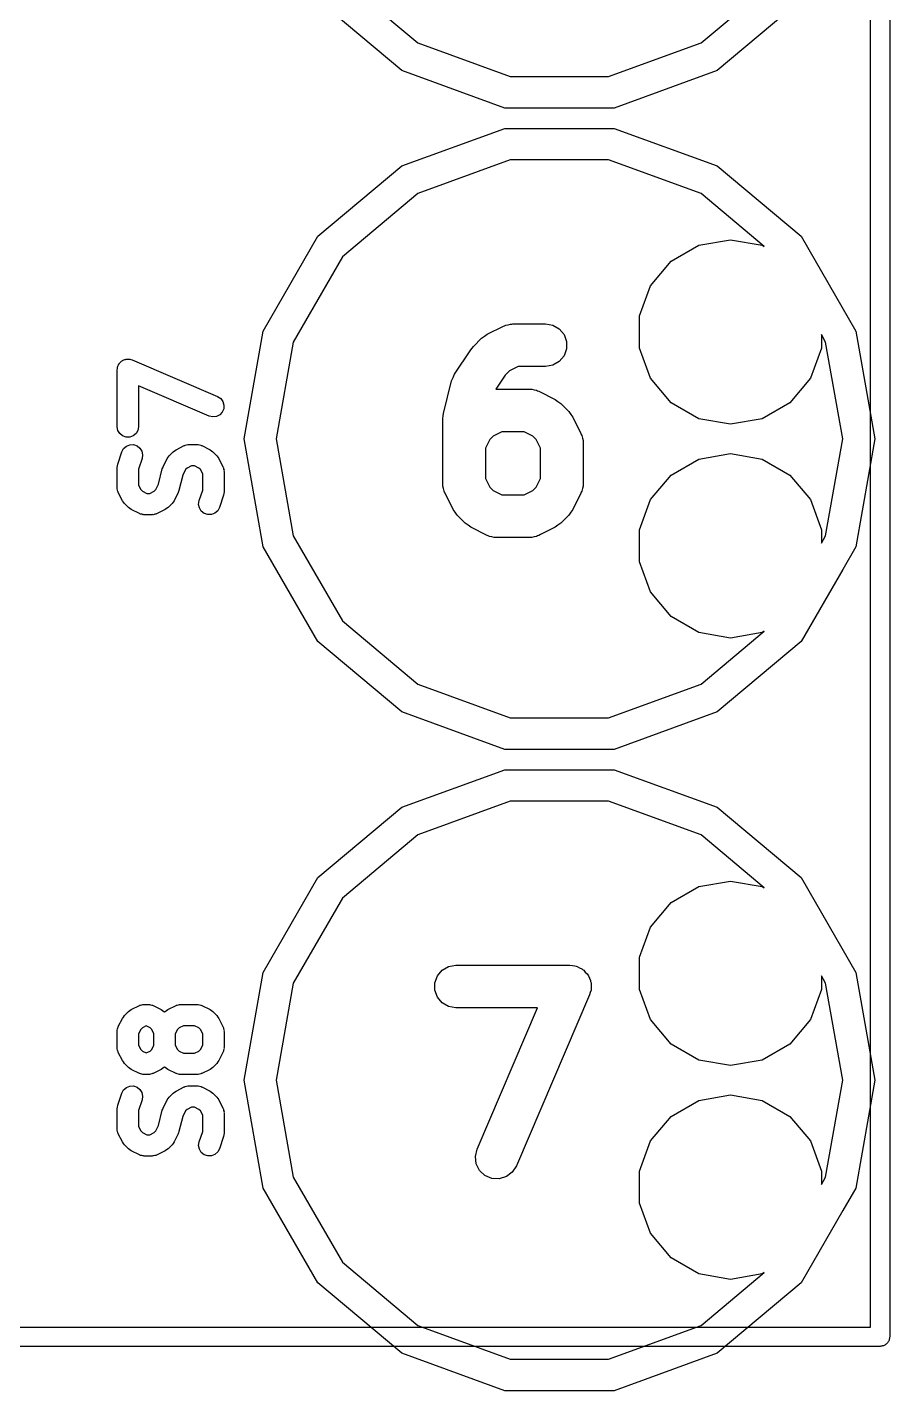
# Model space of a CAD drawing. Extents: x 25.3 to 49.5, y -85.5 to -24.8.
# Drawn here: x 39.23 to 49.48, y -85.48 to -69.28 of the extents above; entities that cross this region are included whole.
import ezdxf

# ---------------------------------------------------------------- set-up
doc = ezdxf.new("R2010")
doc.units = 0
doc.header["$MEASUREMENT"] = 0
doc.layers.add('BLACK', color=7, linetype='CONTINUOUS')

msp = doc.modelspace()

# ---------------------------------------------------------------- linework, layer by layer
at = {"layer": 'Black'}
for p, q in [((49.4792, -25.4), (49.4792, -84.836)), ((49.2506, -84.7217), (49.2506, -25.5143)), ((42.9768, -68.7113), (43.8721, -69.4626)), ((47.2376, -69.4626), (47.9873, -68.8336)), ((43.6816, -69.7926), (42.6849, -68.9562)), ((48.4249, -68.9562), (47.4281, -69.7926)), ((43.8721, -69.4626), (44.9705, -69.8624)), ((46.1393, -69.8624), (47.2376, -69.4626)), ((44.9043, -70.2376), (43.6816, -69.7926)), ((47.4281, -69.7926), (46.2055, -70.2376)), ((44.9705, -69.8624), (46.1393, -69.8624)), ((46.2055, -70.2376), (44.9043, -70.2376)), ((43.6816, -70.9234), (44.9043, -70.4784)), ((44.9043, -70.4784), (46.2055, -70.4784)), ((46.2055, -70.4784), (47.4281, -70.9234)), ((42.6849, -71.7598), (43.6816, -70.9234)), ((44.9705, -70.8536), (43.8721, -71.2534)), ((46.1393, -70.8536), (44.9705, -70.8536)), ((47.2376, -71.2534), (46.1393, -70.8536)), ((47.4281, -70.9234), (48.4249, -71.7598)), ((43.8721, -71.2534), (42.9768, -72.0047)), ((47.9873, -71.8824), (47.2376, -71.2534)), ((42.0343, -72.8866), (42.6849, -71.7598)), ((48.4249, -71.7598), (49.0755, -72.8866)), ((46.8822, -72.0581), (47.2119, -71.8677)), ((47.2119, -71.8677), (47.5869, -71.8016)), ((47.5869, -71.8016), (47.9619, -71.8677)), ((47.9619, -71.8677), (47.9873, -71.8824)), ((42.9768, -72.0047), (42.3924, -73.0169)), ((46.6374, -72.3498), (46.8822, -72.0581)), ((46.5072, -72.7076), (46.6374, -72.3498)), ((46.5072, -73.0884), (46.5072, -72.7076)), ((41.8084, -74.168), (42.0343, -72.8866)), ((44.6953, -72.9248), (44.8889, -72.8281)), ((44.8889, -72.8281), (44.9029, -72.8239)), ((44.9029, -72.8239), (44.9156, -72.8166)), ((44.9156, -72.8166), (44.9449, -72.8114)), ((44.9449, -72.8114), (44.9734, -72.8029)), ((44.9734, -72.8029), (44.988, -72.8038)), ((44.988, -72.8038), (45.0024, -72.8012)), ((45.0024, -72.8012), (45.3895, -72.8012)), ((45.3895, -72.8012), (45.4764, -72.8166)), ((45.4764, -72.8166), (45.5528, -72.8607)), ((45.5528, -72.8607), (45.6095, -72.9282)), ((49.0755, -72.8866), (49.3014, -74.168)), ((42.3924, -73.0169), (42.1894, -74.168)), ((44.5326, -73.0692), (44.6293, -72.9724)), ((44.6293, -72.9724), (44.6626, -72.9491)), ((44.6626, -72.9491), (44.6953, -72.9248)), ((45.6095, -72.9282), (45.6396, -73.0111)), ((45.6396, -73.0111), (45.6396, -73.0993)), ((48.6666, -72.9289), (48.6666, -73.0884)), ((48.7174, -73.0169), (48.6666, -72.9289)), ((48.9204, -74.168), (48.7174, -73.0169)), ((40.3768, -73.2305), (40.3898, -73.2239)), ((40.3898, -73.2239), (40.3973, -73.223)), ((40.3973, -73.223), (40.4045, -73.2205)), ((40.4045, -73.2205), (40.4191, -73.2205)), ((40.4191, -73.2205), (40.4336, -73.2187)), ((40.4336, -73.2187), (40.441, -73.2205)), ((40.441, -73.2205), (40.4486, -73.2205)), ((40.4486, -73.2205), (40.4623, -73.2255)), ((40.4623, -73.2255), (40.4765, -73.2288)), ((44.3073, -73.3982), (44.5008, -73.1079)), ((44.5008, -73.1079), (44.5182, -73.0897)), ((44.5182, -73.0897), (44.5326, -73.0692)), ((45.6095, -73.1822), (45.5528, -73.2498)), ((45.6396, -73.0993), (45.6095, -73.1822)), ((46.6374, -73.4462), (46.5072, -73.0884)), ((48.6666, -73.0884), (48.5364, -73.4462)), ((40.2995, -73.3455), (40.3021, -73.3311)), ((40.2995, -74.0229), (40.2995, -73.3455)), ((40.3021, -73.3311), (40.3029, -73.3165)), ((40.3029, -73.3165), (40.3059, -73.3096)), ((40.3059, -73.3096), (40.3072, -73.3021)), ((40.3072, -73.3021), (40.3145, -73.2894)), ((40.3145, -73.2894), (40.3202, -73.276)), ((40.3202, -73.276), (40.3254, -73.2705)), ((40.3254, -73.2705), (40.3292, -73.2639)), ((40.3292, -73.2639), (40.3404, -73.2545)), ((40.3404, -73.2545), (40.3504, -73.2438)), ((40.3504, -73.2438), (40.3572, -73.2404)), ((40.3572, -73.2404), (40.363, -73.2355)), ((40.363, -73.2355), (40.3768, -73.2305)), ((40.4765, -73.2288), (41.4925, -73.6642)), ((44.9594, -73.3608), (44.9096, -73.4106)), ((45.0624, -73.3092), (44.9594, -73.3608)), ((45.3895, -73.3092), (45.0624, -73.3092)), ((45.4764, -73.2939), (45.3895, -73.3092)), ((45.5528, -73.2498), (45.4764, -73.2939)), ((41.3925, -73.8977), (40.5535, -73.5381)), ((40.5535, -73.5381), (40.5535, -74.0229)), ((44.1755, -73.8645), (44.2722, -73.4774)), ((44.2722, -73.4774), (44.2899, -73.4378)), ((44.2899, -73.4378), (44.3073, -73.3982)), ((44.9096, -73.4106), (44.7985, -73.5772)), ((46.8822, -73.7379), (46.6374, -73.4462)), ((48.5364, -73.4462), (48.2916, -73.7379)), ((41.4925, -73.6642), (41.5295, -73.6884)), ((41.5295, -73.6884), (41.5559, -73.7237)), ((44.7985, -73.5772), (44.8089, -73.5753)), ((44.8089, -73.5753), (45.196, -73.5753)), ((45.196, -73.5753), (45.2104, -73.5779)), ((45.2104, -73.5779), (45.225, -73.577)), ((45.225, -73.577), (45.2535, -73.5855)), ((45.2535, -73.5855), (45.2828, -73.5907)), ((45.2828, -73.5907), (45.2955, -73.598)), ((45.2955, -73.598), (45.3096, -73.6021)), ((45.3096, -73.6021), (45.5031, -73.6989)), ((45.5031, -73.6989), (45.5358, -73.7232)), ((41.5488, -73.8505), (41.5186, -73.8826)), ((41.5662, -73.81), (41.5488, -73.8505)), ((41.5559, -73.7237), (41.5686, -73.7659)), ((41.5686, -73.7659), (41.5662, -73.81)), ((44.1733, -73.8955), (44.1755, -73.8645)), ((45.5358, -73.7232), (45.5691, -73.7465)), ((45.5691, -73.7465), (45.6659, -73.8433)), ((45.6659, -73.8433), (45.6892, -73.8766)), ((47.2119, -73.9283), (46.8822, -73.7379)), ((48.2916, -73.7379), (47.9619, -73.9283)), ((40.3072, -74.0663), (40.2995, -74.0229)), ((40.5535, -74.0229), (40.5459, -74.0663)), ((41.4354, -73.9078), (41.3925, -73.8977)), ((41.4792, -73.9025), (41.4354, -73.9078)), ((41.5186, -73.8826), (41.4792, -73.9025)), ((44.1679, -73.9261), (44.1733, -73.8955)), ((44.1679, -74.7002), (44.1679, -73.9261)), ((45.6892, -73.8766), (45.7134, -73.9093)), ((45.7134, -73.9093), (45.8102, -74.1028)), ((47.5869, -73.9944), (47.2119, -73.9283)), ((47.9619, -73.9283), (47.5869, -73.9944)), ((40.3292, -74.1045), (40.3072, -74.0663)), ((40.363, -74.1328), (40.3292, -74.1045)), ((40.4045, -74.1479), (40.363, -74.1328)), ((40.4486, -74.1479), (40.4045, -74.1479)), ((40.49, -74.1328), (40.4486, -74.1479)), ((40.5238, -74.1045), (40.49, -74.1328)), ((40.5459, -74.0663), (40.5238, -74.1045)), ((42.0343, -75.4494), (41.8084, -74.168)), ((42.1894, -74.168), (42.3924, -75.3191)), ((44.7274, -74.1733), (44.6759, -74.2763)), ((44.7659, -74.1348), (44.7274, -74.1733)), ((44.8689, -74.0833), (44.7659, -74.1348)), ((45.136, -74.0833), (44.8689, -74.0833)), ((45.239, -74.1348), (45.136, -74.0833)), ((45.2775, -74.1733), (45.239, -74.1348)), ((45.329, -74.2763), (45.2775, -74.1733)), ((45.8102, -74.1028), (45.8144, -74.1168)), ((45.8144, -74.1168), (45.8217, -74.1295)), ((45.8217, -74.1295), (45.8269, -74.1588)), ((45.8269, -74.1588), (45.8354, -74.1873)), ((45.8354, -74.1873), (45.8345, -74.202)), ((48.7174, -75.3191), (48.9204, -74.168)), ((49.3014, -74.168), (49.0755, -75.4494)), ((40.306, -74.4665), (40.3544, -74.3214)), ((40.3544, -74.3214), (40.3754, -74.2826)), ((40.3754, -74.2826), (40.4084, -74.2533)), ((40.4084, -74.2533), (40.4494, -74.2371)), ((40.4494, -74.2371), (40.4935, -74.2359)), ((40.4935, -74.2359), (40.5354, -74.2498)), ((40.5354, -74.2498), (40.5699, -74.2773)), ((40.5699, -74.2773), (40.593, -74.3148)), ((40.593, -74.3148), (40.6019, -74.3581)), ((40.6019, -74.3581), (40.5954, -74.4017)), ((40.9173, -74.3685), (40.9657, -74.3201)), ((40.9657, -74.3201), (40.9823, -74.3084)), ((40.9823, -74.3084), (40.9987, -74.2963)), ((40.9987, -74.2963), (41.0954, -74.2479)), ((41.0954, -74.2479), (41.1025, -74.2458)), ((41.1025, -74.2458), (41.1088, -74.2422)), ((41.1088, -74.2422), (41.1235, -74.2396)), ((41.1235, -74.2396), (41.1377, -74.2354)), ((41.1377, -74.2354), (41.145, -74.2358)), ((41.145, -74.2358), (41.1522, -74.2345)), ((41.1522, -74.2345), (41.249, -74.2345)), ((41.249, -74.2345), (41.2562, -74.2358)), ((41.2562, -74.2358), (41.2635, -74.2354)), ((41.2635, -74.2354), (41.2778, -74.2396)), ((41.2778, -74.2396), (41.2924, -74.2422)), ((41.2924, -74.2422), (41.2988, -74.2458)), ((41.2988, -74.2458), (41.3058, -74.2479)), ((41.3058, -74.2479), (41.4026, -74.2963)), ((41.4026, -74.2963), (41.4189, -74.3084)), ((41.4189, -74.3084), (41.4356, -74.3201)), ((41.4356, -74.3201), (41.4839, -74.3685)), ((44.6759, -74.2763), (44.6759, -74.6402)), ((45.329, -74.6402), (45.329, -74.2763)), ((45.8345, -74.202), (45.837, -74.2164)), ((45.837, -74.2164), (45.837, -74.7002)), ((47.2119, -74.4077), (47.5869, -74.3416)), ((47.5869, -74.3416), (47.9619, -74.4077)), ((40.2995, -74.5067), (40.303, -74.4866)), ((40.2995, -74.7486), (40.2995, -74.5067)), ((40.303, -74.4866), (40.306, -74.4665)), ((40.5954, -74.4017), (40.5535, -74.5273)), ((40.8355, -74.5242), (40.8412, -74.5116)), ((40.8412, -74.5116), (40.8451, -74.4983)), ((40.8451, -74.4983), (40.8935, -74.4015)), ((40.8935, -74.4015), (40.9056, -74.3851)), ((40.9056, -74.3851), (40.9173, -74.3685)), ((41.1307, -74.5143), (41.1115, -74.5335)), ((41.1822, -74.4885), (41.1307, -74.5143)), ((41.219, -74.4885), (41.1822, -74.4885)), ((41.2705, -74.5143), (41.219, -74.4885)), ((41.2898, -74.5335), (41.2705, -74.5143)), ((41.4839, -74.3685), (41.4956, -74.3852)), ((41.4956, -74.3852), (41.5077, -74.4015)), ((41.5077, -74.4015), (41.5561, -74.4983)), ((41.5561, -74.4983), (41.5582, -74.5053)), ((41.5582, -74.5053), (41.5619, -74.5116)), ((41.5619, -74.5116), (41.5644, -74.5263)), ((46.8822, -74.5981), (47.2119, -74.4077)), ((47.9619, -74.4077), (48.2916, -74.5981)), ((40.5535, -74.5273), (40.5535, -74.7186)), ((40.7905, -74.7042), (40.8355, -74.5242)), ((41.0785, -74.5994), (41.0335, -74.7794)), ((41.1115, -74.5335), (41.0785, -74.5994)), ((41.3155, -74.585), (41.2898, -74.5335)), ((41.3155, -74.7763), (41.3155, -74.585)), ((41.5644, -74.5263), (41.5687, -74.5405)), ((41.5687, -74.5405), (41.5682, -74.5478)), ((41.5682, -74.5478), (41.5695, -74.555)), ((41.5695, -74.555), (41.5695, -74.797)), ((44.6759, -74.6402), (44.7274, -74.7433)), ((45.2775, -74.7433), (45.329, -74.6402)), ((46.6374, -74.8898), (46.8822, -74.5981)), ((48.2916, -74.5981), (48.5364, -74.8898)), ((40.3008, -74.7558), (40.2995, -74.7486)), ((40.3004, -74.7631), (40.3008, -74.7558)), ((40.3046, -74.7773), (40.3004, -74.7631)), ((40.3072, -74.792), (40.3046, -74.7773)), ((40.3108, -74.7983), (40.3072, -74.792)), ((40.3129, -74.8054), (40.3108, -74.7983)), ((40.3613, -74.9021), (40.3129, -74.8054)), ((40.5535, -74.7186), (40.5793, -74.7701)), ((40.5793, -74.7701), (40.5985, -74.7893)), ((40.5985, -74.7893), (40.65, -74.8151)), ((40.65, -74.8151), (40.6868, -74.8151)), ((40.6868, -74.8151), (40.7383, -74.7893)), ((40.7383, -74.7893), (40.7576, -74.7701)), ((40.7576, -74.7701), (40.7905, -74.7042)), ((41.0239, -74.8054), (40.9755, -74.9021)), ((41.0279, -74.7921), (41.0239, -74.8054)), ((41.0335, -74.7794), (41.0279, -74.7921)), ((41.2737, -74.9019), (41.3155, -74.7763)), ((41.563, -74.8371), (41.5146, -74.9823)), ((41.566, -74.817), (41.563, -74.8371)), ((41.5695, -74.797), (41.566, -74.817)), ((44.1704, -74.7146), (44.1679, -74.7002)), ((44.1695, -74.7292), (44.1704, -74.7146)), ((44.178, -74.7578), (44.1695, -74.7292)), ((44.1832, -74.7871), (44.178, -74.7578)), ((44.1905, -74.7997), (44.1832, -74.7871)), ((44.1947, -74.8138), (44.1905, -74.7997)), ((44.2915, -75.0073), (44.1947, -74.8138)), ((44.7274, -74.7433), (44.7659, -74.7817)), ((44.7659, -74.7817), (44.8689, -74.8332)), ((44.8689, -74.8332), (45.136, -74.8332)), ((45.136, -74.8332), (45.239, -74.7817)), ((45.239, -74.7817), (45.2775, -74.7433)), ((45.8102, -74.8138), (45.7134, -75.0073)), ((45.8144, -74.7997), (45.8102, -74.8138)), ((45.8217, -74.7871), (45.8144, -74.7997)), ((45.8269, -74.7578), (45.8217, -74.7871)), ((45.8354, -74.7292), (45.8269, -74.7578)), ((45.837, -74.7002), (45.8345, -74.7146)), ((45.8345, -74.7146), (45.8354, -74.7292)), ((40.3734, -74.9185), (40.3613, -74.9021)), ((40.3851, -74.9351), (40.3734, -74.9185)), ((40.4335, -74.9835), (40.3851, -74.9351)), ((40.4502, -74.9952), (40.4335, -74.9835)), ((40.4665, -75.0073), (40.4502, -74.9952)), ((40.5632, -75.0557), (40.4665, -75.0073)), ((40.8704, -75.0073), (40.7736, -75.0557)), ((40.8867, -74.9952), (40.8704, -75.0073)), ((40.9034, -74.9835), (40.8867, -74.9952)), ((40.9518, -74.9351), (40.9034, -74.9835)), ((40.9634, -74.9185), (40.9518, -74.9351)), ((40.9755, -74.9021), (40.9634, -74.9185)), ((41.2672, -74.9456), (41.2737, -74.9019)), ((41.276, -74.9888), (41.2672, -74.9456)), ((41.2991, -75.0264), (41.276, -74.9888)), ((41.5146, -74.9823), (41.4936, -75.021)), ((44.3157, -75.04), (44.2915, -75.0073)), ((45.7134, -75.0073), (45.6892, -75.04)), ((46.5072, -75.2476), (46.6374, -74.8898)), ((48.5364, -74.8898), (48.6666, -75.2476)), ((40.5703, -75.0578), (40.5632, -75.0557)), ((40.5766, -75.0614), (40.5703, -75.0578)), ((40.5913, -75.064), (40.5766, -75.0614)), ((40.6055, -75.0683), (40.5913, -75.064)), ((40.6128, -75.0678), (40.6055, -75.0683)), ((40.62, -75.0691), (40.6128, -75.0678)), ((40.7168, -75.0691), (40.62, -75.0691)), ((40.724, -75.0678), (40.7168, -75.0691)), ((40.7313, -75.0683), (40.724, -75.0678)), ((40.7456, -75.064), (40.7313, -75.0683)), ((40.7602, -75.0614), (40.7456, -75.064)), ((40.7666, -75.0578), (40.7602, -75.0614)), ((40.7736, -75.0557), (40.7666, -75.0578)), ((41.3337, -75.0538), (41.2991, -75.0264)), ((41.3755, -75.0677), (41.3337, -75.0538)), ((41.4196, -75.0665), (41.3755, -75.0677)), ((41.4606, -75.0503), (41.4196, -75.0665)), ((41.4936, -75.021), (41.4606, -75.0503)), ((44.339, -75.0733), (44.3157, -75.04)), ((44.4358, -75.1701), (44.339, -75.0733)), ((44.4691, -75.1934), (44.4358, -75.1701)), ((45.5691, -75.1701), (45.5358, -75.1934)), ((45.6659, -75.0733), (45.5691, -75.1701)), ((45.6892, -75.04), (45.6659, -75.0733)), ((42.3924, -75.3191), (42.9768, -76.3313)), ((44.5018, -75.2177), (44.4691, -75.1934)), ((44.6953, -75.3144), (44.5018, -75.2177)), ((44.7094, -75.3186), (44.6953, -75.3144)), ((44.7221, -75.3259), (44.7094, -75.3186)), ((44.7514, -75.3311), (44.7221, -75.3259)), ((44.7799, -75.3396), (44.7514, -75.3311)), ((45.2535, -75.3311), (45.225, -75.3396)), ((45.2828, -75.3259), (45.2535, -75.3311)), ((45.2955, -75.3186), (45.2828, -75.3259)), ((45.3096, -75.3144), (45.2955, -75.3186)), ((45.329, -75.3047), (45.3096, -75.3144)), ((45.5031, -75.2177), (45.329, -75.3047)), ((45.5358, -75.1934), (45.5031, -75.2177)), ((46.5072, -75.6284), (46.5072, -75.2476)), ((48.6666, -75.2476), (48.6666, -75.4071)), ((48.6666, -75.4071), (48.7174, -75.3191)), ((42.6849, -76.5762), (42.0343, -75.4494)), ((44.7945, -75.3387), (44.7799, -75.3396)), ((44.8089, -75.3412), (44.7945, -75.3387)), ((45.196, -75.3412), (44.8089, -75.3412)), ((45.2104, -75.3387), (45.196, -75.3412)), ((45.225, -75.3396), (45.2104, -75.3387)), ((49.0755, -75.4494), (48.9204, -75.7179)), ((46.6374, -75.9862), (46.5072, -75.6284)), ((48.9204, -75.7179), (48.4249, -76.5762)), ((46.8822, -76.2779), (46.6374, -75.9862)), ((47.2119, -76.4683), (46.8822, -76.2779)), ((42.9768, -76.3313), (43.8721, -77.0826)), ((47.2376, -77.0826), (47.9873, -76.4536)), ((47.9873, -76.4536), (47.9619, -76.4683)), ((43.6816, -77.4126), (42.6849, -76.5762)), ((47.5869, -76.5344), (47.2119, -76.4683)), ((48.4249, -76.5762), (47.4281, -77.4126)), ((47.9619, -76.4683), (47.5869, -76.5344)), ((43.8721, -77.0826), (44.9705, -77.4824)), ((46.1393, -77.4824), (47.2376, -77.0826)), ((44.9043, -77.8576), (43.6816, -77.4126)), ((47.4281, -77.4126), (46.2055, -77.8576)), ((44.9705, -77.4824), (46.1393, -77.4824)), ((46.2055, -77.8576), (44.9043, -77.8576)), ((43.6816, -78.5434), (44.9043, -78.0984)), ((44.9043, -78.0984), (46.2055, -78.0984)), ((46.2055, -78.0984), (47.4281, -78.5434)), ((42.6849, -79.3798), (43.6816, -78.5434)), ((44.9705, -78.4736), (43.8721, -78.8734)), ((46.1393, -78.4736), (44.9705, -78.4736)), ((47.2376, -78.8734), (46.1393, -78.4736)), ((47.4281, -78.5434), (48.4249, -79.3798)), ((43.8721, -78.8734), (42.9768, -79.6247)), ((47.9873, -79.5024), (47.2376, -78.8734)), ((42.0343, -80.5066), (42.6849, -79.3798)), ((48.4249, -79.3798), (49.0755, -80.5066)), ((46.8822, -79.6781), (47.2119, -79.4877)), ((47.2119, -79.4877), (47.5869, -79.4216)), ((47.5869, -79.4216), (47.9619, -79.4877)), ((47.9619, -79.4877), (47.9873, -79.5024)), ((42.9768, -79.6247), (42.3924, -80.6369)), ((46.6374, -79.9698), (46.8822, -79.6781)), ((46.5072, -80.3276), (46.6374, -79.9698)), ((46.5072, -80.7084), (46.5072, -80.3276)), ((41.8084, -81.788), (42.0343, -80.5066)), ((44.1051, -80.5482), (44.1618, -80.4807)), ((44.1618, -80.4807), (44.2382, -80.4366)), ((44.2382, -80.4366), (44.3251, -80.4212)), ((44.3251, -80.4212), (45.6798, -80.4212)), ((45.6798, -80.4212), (45.7086, -80.4263)), ((45.7086, -80.4263), (45.7378, -80.4279)), ((45.7378, -80.4279), (45.7517, -80.4339)), ((45.7517, -80.4339), (45.7667, -80.4366)), ((45.7667, -80.4366), (45.792, -80.4512)), ((45.792, -80.4512), (45.8189, -80.4627)), ((45.8189, -80.4627), (45.8299, -80.4731)), ((45.8299, -80.4731), (45.8431, -80.4807)), ((45.8431, -80.4807), (45.8618, -80.5031)), ((45.8618, -80.5031), (45.8832, -80.5231)), ((49.0755, -80.5066), (49.3014, -81.788)), ((42.3924, -80.6369), (42.1894, -81.788)), ((44.075, -80.6311), (44.1051, -80.5482)), ((44.075, -80.7193), (44.075, -80.6311)), ((45.8832, -80.5231), (45.89, -80.5366)), ((45.89, -80.5366), (45.8998, -80.5482)), ((45.8998, -80.5482), (45.9098, -80.5757)), ((45.9098, -80.5757), (45.9229, -80.6018)), ((45.9229, -80.6018), (45.9247, -80.6169)), ((45.9247, -80.6169), (45.9299, -80.6311)), ((45.9299, -80.6311), (45.9299, -80.6604)), ((45.9299, -80.6604), (45.9334, -80.6894)), ((48.6666, -80.5489), (48.6666, -80.7084)), ((48.7174, -80.6369), (48.6666, -80.5489)), ((48.9204, -81.788), (48.7174, -80.6369)), ((44.1051, -80.8022), (44.075, -80.7193)), ((44.1618, -80.8698), (44.1051, -80.8022)), ((45.9132, -80.7753), (45.0424, -82.8073)), ((45.9199, -80.7468), (45.9132, -80.7753)), ((45.9299, -80.7193), (45.9199, -80.7468)), ((45.9334, -80.6894), (45.9299, -80.7042)), ((45.9299, -80.7042), (45.9299, -80.7193)), ((46.6374, -81.0662), (46.5072, -80.7084)), ((48.6666, -80.7084), (48.5364, -81.0662)), ((40.3851, -81.0209), (40.4335, -80.9725)), ((40.4335, -80.9725), (40.4502, -80.9608)), ((40.4502, -80.9608), (40.4665, -80.9487)), ((40.4665, -80.9487), (40.5632, -80.9003)), ((40.5632, -80.9003), (40.5703, -80.8982)), ((40.5703, -80.8982), (40.5766, -80.8946)), ((40.5766, -80.8946), (40.5913, -80.892)), ((40.5913, -80.892), (40.6055, -80.8877)), ((40.6055, -80.8877), (40.6128, -80.8882)), ((40.6128, -80.8882), (40.62, -80.8869)), ((40.62, -80.8869), (40.6684, -80.8869)), ((40.6684, -80.8869), (40.6756, -80.8882)), ((40.6756, -80.8882), (40.6829, -80.8877)), ((40.6829, -80.8877), (40.6972, -80.892)), ((40.6972, -80.892), (40.7119, -80.8946)), ((40.7119, -80.8946), (40.7182, -80.8982)), ((40.7182, -80.8982), (40.7252, -80.9003)), ((40.7252, -80.9003), (40.822, -80.9487)), ((40.822, -80.9487), (40.8383, -80.9608)), ((40.8383, -80.9608), (40.855, -80.9725)), ((40.855, -80.9725), (40.8619, -80.9794)), ((40.8619, -80.9794), (40.8689, -80.9725)), ((40.8689, -80.9725), (40.8856, -80.9608)), ((40.8856, -80.9608), (40.9019, -80.9487)), ((40.9019, -80.9487), (40.9987, -80.9003)), ((40.9987, -80.9003), (41.0057, -80.8982)), ((41.0057, -80.8982), (41.012, -80.8946)), ((41.012, -80.8946), (41.0267, -80.892)), ((41.0267, -80.892), (41.041, -80.8877)), ((41.041, -80.8877), (41.0483, -80.8882)), ((41.0483, -80.8882), (41.0555, -80.8869)), ((41.0555, -80.8869), (41.249, -80.8869)), ((41.249, -80.8869), (41.2562, -80.8882)), ((41.2562, -80.8882), (41.2635, -80.8877)), ((41.2635, -80.8877), (41.2778, -80.892)), ((41.2778, -80.892), (41.2924, -80.8946)), ((41.2924, -80.8946), (41.2988, -80.8982)), ((41.2988, -80.8982), (41.3058, -80.9003)), ((41.3058, -80.9003), (41.4026, -80.9487)), ((41.4026, -80.9487), (41.4189, -80.9608)), ((41.4189, -80.9608), (41.4356, -80.9725)), ((41.4356, -80.9725), (41.4839, -81.0209)), ((44.2382, -80.9139), (44.1618, -80.8698)), ((44.3251, -80.9292), (44.2382, -80.9139)), ((45.2946, -80.9292), (44.3251, -80.9292)), ((44.5755, -82.6072), (45.2946, -80.9292)), ((40.3046, -81.1786), (40.3072, -81.164)), ((40.3072, -81.164), (40.3108, -81.1576)), ((40.3108, -81.1576), (40.3129, -81.1506)), ((40.3129, -81.1506), (40.3613, -81.0539)), ((40.3613, -81.0539), (40.3734, -81.0375)), ((40.3734, -81.0375), (40.3851, -81.0209)), ((40.6442, -81.1438), (40.5985, -81.1667)), ((40.69, -81.1667), (40.6442, -81.1438)), ((41.0855, -81.1409), (41.0339, -81.1667)), ((41.219, -81.1409), (41.0855, -81.1409)), ((41.2705, -81.1667), (41.219, -81.1409)), ((41.4839, -81.0209), (41.4956, -81.0375)), ((41.4956, -81.0375), (41.5077, -81.0539)), ((41.5077, -81.0539), (41.5561, -81.1506)), ((41.5561, -81.1506), (41.5582, -81.1576)), ((41.5582, -81.1576), (41.5619, -81.164)), ((41.5619, -81.164), (41.5644, -81.1786)), ((46.8822, -81.3579), (46.6374, -81.0662)), ((48.5364, -81.0662), (48.2916, -81.3579)), ((40.2995, -81.2074), (40.3008, -81.2002)), ((40.2995, -81.401), (40.2995, -81.2074)), ((40.3004, -81.1929), (40.3046, -81.1786)), ((40.3008, -81.2002), (40.3004, -81.1929)), ((40.5793, -81.1859), (40.5535, -81.2374)), ((40.5535, -81.2374), (40.5535, -81.371)), ((40.5985, -81.1667), (40.5793, -81.1859)), ((40.7092, -81.1859), (40.69, -81.1667)), ((40.7349, -81.2374), (40.7092, -81.1859)), ((40.7349, -81.371), (40.7349, -81.2374)), ((41.0147, -81.1859), (40.9889, -81.2374)), ((40.9889, -81.2374), (40.9889, -81.371)), ((41.0339, -81.1667), (41.0147, -81.1859)), ((41.2898, -81.1859), (41.2705, -81.1667)), ((41.3155, -81.2374), (41.2898, -81.1859)), ((41.3155, -81.371), (41.3155, -81.2374)), ((41.5644, -81.1786), (41.5687, -81.1929)), ((41.5687, -81.1929), (41.5682, -81.2002)), ((41.5682, -81.2002), (41.5695, -81.2074)), ((41.5695, -81.2074), (41.5695, -81.401)), ((40.3008, -81.4082), (40.2995, -81.401)), ((40.3004, -81.4155), (40.3008, -81.4082)), ((40.3046, -81.4297), (40.3004, -81.4155)), ((40.3072, -81.4444), (40.3046, -81.4297)), ((40.3108, -81.4507), (40.3072, -81.4444)), ((40.3129, -81.4577), (40.3108, -81.4507)), ((40.3613, -81.5545), (40.3129, -81.4577)), ((40.5535, -81.371), (40.5793, -81.4225)), ((40.5793, -81.4225), (40.5985, -81.4417)), ((40.5985, -81.4417), (40.6442, -81.4646)), ((40.6442, -81.4646), (40.69, -81.4417)), ((40.69, -81.4417), (40.7092, -81.4225)), ((40.7092, -81.4225), (40.7349, -81.371)), ((40.9889, -81.371), (41.0147, -81.4225)), ((41.0147, -81.4225), (41.0339, -81.4417)), ((41.0339, -81.4417), (41.0855, -81.4675)), ((41.0855, -81.4675), (41.219, -81.4675)), ((41.219, -81.4675), (41.2705, -81.4417)), ((41.2705, -81.4417), (41.2898, -81.4225)), ((41.2898, -81.4225), (41.3155, -81.371)), ((41.5561, -81.4577), (41.5077, -81.5545)), ((41.5582, -81.4507), (41.5561, -81.4577)), ((41.5619, -81.4444), (41.5582, -81.4507)), ((41.5644, -81.4297), (41.5619, -81.4444)), ((41.5687, -81.4155), (41.5644, -81.4297)), ((41.5695, -81.401), (41.5682, -81.4082)), ((41.5682, -81.4082), (41.5687, -81.4155)), ((47.2119, -81.5483), (46.8822, -81.3579)), ((48.2916, -81.3579), (47.9619, -81.5483)), ((40.3734, -81.5708), (40.3613, -81.5545)), ((40.3851, -81.5875), (40.3734, -81.5708)), ((40.4335, -81.6359), (40.3851, -81.5875)), ((40.4502, -81.6476), (40.4335, -81.6359)), ((40.4665, -81.6597), (40.4502, -81.6476)), ((40.8383, -81.6476), (40.822, -81.6597)), ((40.855, -81.6359), (40.8383, -81.6476)), ((40.8619, -81.6289), (40.855, -81.6359)), ((40.8689, -81.6359), (40.8619, -81.6289)), ((40.8856, -81.6476), (40.8689, -81.6359)), ((40.9019, -81.6597), (40.8856, -81.6476)), ((41.4189, -81.6476), (41.4026, -81.6597)), ((41.4356, -81.6359), (41.4189, -81.6476)), ((41.4839, -81.5875), (41.4356, -81.6359)), ((41.4956, -81.5708), (41.4839, -81.5875)), ((41.5077, -81.5545), (41.4956, -81.5708)), ((47.5869, -81.6144), (47.2119, -81.5483)), ((47.9619, -81.5483), (47.5869, -81.6144)), ((40.5632, -81.7081), (40.4665, -81.6597)), ((40.5703, -81.7102), (40.5632, -81.7081)), ((40.5766, -81.7138), (40.5703, -81.7102)), ((40.5913, -81.7164), (40.5766, -81.7138)), ((40.6055, -81.7206), (40.5913, -81.7164)), ((40.6128, -81.7202), (40.6055, -81.7206)), ((40.62, -81.7215), (40.6128, -81.7202)), ((40.6684, -81.7215), (40.62, -81.7215)), ((40.6756, -81.7202), (40.6684, -81.7215)), ((40.6829, -81.7206), (40.6756, -81.7202)), ((40.6972, -81.7164), (40.6829, -81.7206)), ((40.7119, -81.7138), (40.6972, -81.7164)), ((40.7182, -81.7102), (40.7119, -81.7138)), ((40.7252, -81.7081), (40.7182, -81.7102)), ((40.822, -81.6597), (40.7252, -81.7081)), ((40.9987, -81.7081), (40.9019, -81.6597)), ((41.0057, -81.7102), (40.9987, -81.7081)), ((41.012, -81.7138), (41.0057, -81.7102)), ((41.0267, -81.7164), (41.012, -81.7138)), ((41.041, -81.7206), (41.0267, -81.7164)), ((41.0483, -81.7202), (41.041, -81.7206)), ((41.0555, -81.7215), (41.0483, -81.7202)), ((41.249, -81.7215), (41.0555, -81.7215)), ((41.2562, -81.7202), (41.249, -81.7215)), ((41.2635, -81.7206), (41.2562, -81.7202)), ((41.2778, -81.7164), (41.2635, -81.7206)), ((41.2924, -81.7138), (41.2778, -81.7164)), ((41.2988, -81.7102), (41.2924, -81.7138)), ((41.3058, -81.7081), (41.2988, -81.7102)), ((41.4026, -81.6597), (41.3058, -81.7081)), ((42.0343, -83.0694), (41.8084, -81.788)), ((42.1894, -81.788), (42.3924, -82.9391)), ((48.7174, -82.9391), (48.9204, -81.788)), ((49.3014, -81.788), (49.0755, -83.0694)), ((40.306, -82.0865), (40.3544, -81.9414)), ((40.3544, -81.9414), (40.3754, -81.9026)), ((40.3754, -81.9026), (40.4084, -81.8733)), ((40.4084, -81.8733), (40.4494, -81.8571)), ((40.4494, -81.8571), (40.4935, -81.8559)), ((40.4935, -81.8559), (40.5354, -81.8698)), ((40.5354, -81.8698), (40.5699, -81.8973)), ((40.5699, -81.8973), (40.593, -81.9348)), ((40.593, -81.9348), (40.6019, -81.9781)), ((40.9173, -81.9885), (40.9657, -81.9401)), ((40.9657, -81.9401), (40.9823, -81.9284)), ((40.9823, -81.9284), (40.9987, -81.9163)), ((40.9987, -81.9163), (41.0954, -81.8679)), ((41.0954, -81.8679), (41.1025, -81.8658)), ((41.1025, -81.8658), (41.1088, -81.8622)), ((41.1088, -81.8622), (41.1235, -81.8596)), ((41.1235, -81.8596), (41.1377, -81.8554)), ((41.1377, -81.8554), (41.145, -81.8558)), ((41.145, -81.8558), (41.1522, -81.8545)), ((41.1522, -81.8545), (41.249, -81.8545)), ((41.249, -81.8545), (41.2562, -81.8558)), ((41.2562, -81.8558), (41.2635, -81.8554)), ((41.2635, -81.8554), (41.2778, -81.8596)), ((41.2778, -81.8596), (41.2924, -81.8622)), ((41.2924, -81.8622), (41.2988, -81.8658)), ((41.2988, -81.8658), (41.3058, -81.8679)), ((41.3058, -81.8679), (41.4026, -81.9163)), ((41.4026, -81.9163), (41.4189, -81.9284)), ((41.4189, -81.9284), (41.4356, -81.9401)), ((41.4356, -81.9401), (41.4839, -81.9885)), ((47.2119, -82.0277), (47.5869, -81.9616)), ((47.5869, -81.9616), (47.9619, -82.0277)), ((40.2995, -82.1267), (40.303, -82.1066)), ((40.2995, -82.3686), (40.2995, -82.1267)), ((40.303, -82.1066), (40.306, -82.0865)), ((40.5954, -82.0217), (40.5535, -82.1473)), ((40.6019, -81.9781), (40.5954, -82.0217)), ((40.8355, -82.1442), (40.8412, -82.1316)), ((40.8412, -82.1316), (40.8451, -82.1183)), ((40.8451, -82.1183), (40.8935, -82.0215)), ((40.8935, -82.0215), (40.9056, -82.0051)), ((40.9056, -82.0051), (40.9173, -81.9885)), ((41.1307, -82.1343), (41.1115, -82.1535)), ((41.1822, -82.1085), (41.1307, -82.1343)), ((41.219, -82.1085), (41.1822, -82.1085)), ((41.2705, -82.1343), (41.219, -82.1085)), ((41.2898, -82.1535), (41.2705, -82.1343)), ((41.4839, -81.9885), (41.4956, -82.0052)), ((41.4956, -82.0052), (41.5077, -82.0215)), ((41.5077, -82.0215), (41.5561, -82.1183)), ((41.5561, -82.1183), (41.5582, -82.1253)), ((41.5582, -82.1253), (41.5619, -82.1316)), ((41.5619, -82.1316), (41.5644, -82.1463)), ((46.8822, -82.2181), (47.2119, -82.0277)), ((47.9619, -82.0277), (48.2916, -82.2181)), ((40.5535, -82.1473), (40.5535, -82.3386)), ((40.7905, -82.3242), (40.8355, -82.1442)), ((41.0785, -82.2194), (41.0335, -82.3994)), ((41.1115, -82.1535), (41.0785, -82.2194)), ((41.3155, -82.205), (41.2898, -82.1535)), ((41.3155, -82.3963), (41.3155, -82.205)), ((41.5644, -82.1463), (41.5687, -82.1605)), ((41.5687, -82.1605), (41.5682, -82.1678)), ((41.5682, -82.1678), (41.5695, -82.175)), ((41.5695, -82.175), (41.5695, -82.417)), ((46.6374, -82.5098), (46.8822, -82.2181)), ((48.2916, -82.2181), (48.5364, -82.5098)), ((40.3008, -82.3758), (40.2995, -82.3686)), ((40.3004, -82.3831), (40.3008, -82.3758)), ((40.3046, -82.3974), (40.3004, -82.3831)), ((40.3072, -82.412), (40.3046, -82.3974)), ((40.3108, -82.4183), (40.3072, -82.412)), ((40.3129, -82.4254), (40.3108, -82.4183)), ((40.3613, -82.5221), (40.3129, -82.4254)), ((40.5535, -82.3386), (40.5793, -82.3901)), ((40.5793, -82.3901), (40.5985, -82.4093)), ((40.5985, -82.4093), (40.65, -82.4351)), ((40.65, -82.4351), (40.6868, -82.4351)), ((40.6868, -82.4351), (40.7383, -82.4093)), ((40.7383, -82.4093), (40.7576, -82.3901)), ((40.7576, -82.3901), (40.7905, -82.3242)), ((41.0239, -82.4254), (40.9755, -82.5221)), ((41.0279, -82.4121), (41.0239, -82.4254)), ((41.0335, -82.3994), (41.0279, -82.4121)), ((41.2737, -82.5219), (41.3155, -82.3963)), ((41.563, -82.4571), (41.5146, -82.6023)), ((41.566, -82.437), (41.563, -82.4571)), ((41.5695, -82.417), (41.566, -82.437)), ((40.3734, -82.5385), (40.3613, -82.5221)), ((40.3851, -82.5551), (40.3734, -82.5385)), ((40.4335, -82.6035), (40.3851, -82.5551)), ((40.4502, -82.6152), (40.4335, -82.6035)), ((40.4665, -82.6273), (40.4502, -82.6152)), ((40.8867, -82.6152), (40.8704, -82.6273)), ((40.9034, -82.6035), (40.8867, -82.6152)), ((40.9518, -82.5551), (40.9034, -82.6035)), ((40.9634, -82.5385), (40.9518, -82.5551)), ((40.9755, -82.5221), (40.9634, -82.5385)), ((41.2672, -82.5656), (41.2737, -82.5219)), ((41.276, -82.6088), (41.2672, -82.5656)), ((41.2991, -82.6464), (41.276, -82.6088)), ((41.5146, -82.6023), (41.4936, -82.641)), ((44.5553, -82.6931), (44.5755, -82.6072)), ((46.5072, -82.8676), (46.6374, -82.5098)), ((48.5364, -82.5098), (48.6666, -82.8676)), ((40.5632, -82.6757), (40.4665, -82.6273)), ((40.5703, -82.6778), (40.5632, -82.6757)), ((40.5766, -82.6814), (40.5703, -82.6778)), ((40.5913, -82.684), (40.5766, -82.6814)), ((40.6055, -82.6883), (40.5913, -82.684)), ((40.6128, -82.6878), (40.6055, -82.6883)), ((40.62, -82.6891), (40.6128, -82.6878)), ((40.7168, -82.6891), (40.62, -82.6891)), ((40.724, -82.6878), (40.7168, -82.6891)), ((40.7313, -82.6883), (40.724, -82.6878)), ((40.7456, -82.684), (40.7313, -82.6883)), ((40.7602, -82.6814), (40.7456, -82.684)), ((40.7666, -82.6778), (40.7602, -82.6814)), ((40.7736, -82.6757), (40.7666, -82.6778)), ((40.8704, -82.6273), (40.7736, -82.6757)), ((41.3337, -82.6738), (41.2991, -82.6464)), ((41.3755, -82.6877), (41.3337, -82.6738)), ((41.4196, -82.6865), (41.3755, -82.6877)), ((41.4606, -82.6703), (41.4196, -82.6865)), ((41.4936, -82.641), (41.4606, -82.6703)), ((44.5658, -82.7807), (44.5553, -82.6931)), ((44.6055, -82.8594), (44.5658, -82.7807)), ((42.3924, -82.9391), (42.9768, -83.9513)), ((44.6698, -82.9198), (44.6055, -82.8594)), ((44.7509, -82.9545), (44.6698, -82.9198)), ((44.9235, -82.934), (44.839, -82.9594)), ((44.9941, -82.8811), (44.9235, -82.934)), ((45.0424, -82.8073), (44.9941, -82.8811)), ((46.5072, -83.2484), (46.5072, -82.8676)), ((48.6666, -82.8676), (48.6666, -83.0271)), ((48.6666, -83.0271), (48.7174, -82.9391)), ((42.6849, -84.1962), (42.0343, -83.0694)), ((44.839, -82.9594), (44.7509, -82.9545)), ((49.0755, -83.0694), (48.9204, -83.3379)), ((46.6374, -83.6062), (46.5072, -83.2484)), ((48.9204, -83.3379), (48.4249, -84.1962)), ((46.8822, -83.8979), (46.6374, -83.6062)), ((47.2119, -84.0883), (46.8822, -83.8979)), ((42.9768, -83.9513), (43.8721, -84.7026)), ((47.2376, -84.7026), (47.9873, -84.0736)), ((47.9873, -84.0736), (47.9619, -84.0883)), ((43.6816, -85.0326), (42.6849, -84.1962)), ((47.5869, -84.1544), (47.2119, -84.0883)), ((48.4249, -84.1962), (47.4281, -85.0326)), ((47.9619, -84.0883), (47.5869, -84.1544)), ((25.5143, -84.7217), (49.2506, -84.7217)), ((43.8721, -84.7026), (44.9705, -85.1024)), ((46.1393, -85.1024), (47.2376, -84.7026)), ((49.4673, -84.8838), (49.4639, -84.8931)), ((49.4723, -84.8751), (49.4673, -84.8838)), ((49.474, -84.8652), (49.4723, -84.8751)), ((49.4775, -84.8558), (49.474, -84.8652)), ((49.4792, -84.836), (49.4775, -84.8458)), ((49.4775, -84.8458), (49.4775, -84.8558)), ((49.3649, -84.9503), (25.4, -84.9503)), ((44.9043, -85.4776), (43.6816, -85.0326)), ((47.4281, -85.0326), (46.2055, -85.4776)), ((49.3747, -84.9486), (49.3649, -84.9503)), ((49.3847, -84.9486), (49.3747, -84.9486)), ((49.3941, -84.9451), (49.3847, -84.9486)), ((49.404, -84.9434), (49.3941, -84.9451)), ((49.4127, -84.9384), (49.404, -84.9434)), ((49.422, -84.935), (49.4127, -84.9384)), ((49.4297, -84.9286), (49.422, -84.935)), ((49.4384, -84.9236), (49.4297, -84.9286)), ((49.4448, -84.9159), (49.4384, -84.9236)), ((49.4525, -84.9095), (49.4448, -84.9159)), ((49.4575, -84.9008), (49.4525, -84.9095)), ((49.4639, -84.8931), (49.4575, -84.9008)), ((44.9705, -85.1024), (46.1393, -85.1024)), ((46.2055, -85.4776), (44.9043, -85.4776))]:
    msp.add_line(p, q, dxfattribs=at)

doc.saveas('drawing.dxf')
